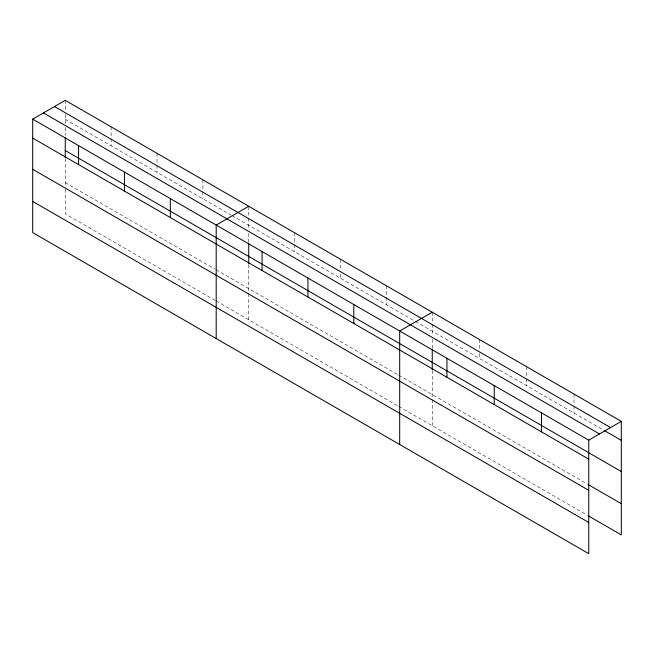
<?xml version="1.0" encoding="UTF-8"?>
<svg xmlns="http://www.w3.org/2000/svg" width="654" height="654" viewBox="0 0 654 654"><rect width="100%" height="100%" fill="white"/><g stroke="black" fill="none" stroke-linecap="round" stroke-linejoin="round"><path stroke-width="0.49" stroke-dasharray="3.27 2.45" d="M432.245 348.304L432.245 339.246M65.245 119.314L231.099 215.068M231.982 215.575L414.595 321.008M415.478 321.515L603.797 430.242M65.245 182.646L215.223 269.227M216.106 269.742L397.836 374.66M398.719 375.175L587.161 483.968M215.223 300.423L65.245 213.833L65.245 187.673M216.106 300.93L397.836 405.856M398.719 406.363L587.161 515.164M574.032 394.084L574.032 405.071M574.032 406.069L574.032 413.058M526.772 366.796L526.772 377.783M526.772 378.78L526.772 385.77M479.505 339.508L479.505 349.498M479.505 353.487L479.505 358.482M432.245 312.22L432.245 323.207M432.245 324.204L432.245 335.224M432.245 370.426L432.245 398.556M432.245 399.561L432.245 425.721M386.367 285.733L386.367 304.707M340.497 259.254L340.497 270.233M340.497 274.23L340.497 278.228M294.619 232.767L294.619 243.754M294.619 244.751L294.619 251.741M248.741 206.28L248.741 217.267M248.741 218.264L248.741 229.276M248.741 233.306L248.741 242.356M248.741 264.486L248.741 292.608M248.741 293.613L248.741 319.781M202.871 179.793L202.871 190.78M202.871 191.777L202.871 198.767M156.993 153.306L156.993 164.293M156.993 165.29L156.993 172.28M111.123 126.827L111.123 137.806M111.123 138.803L111.123 145.801M65.245 100.34L65.245 110.322M65.245 114.319L65.245 123.336M65.245 127.367L65.245 135.411M65.245 158.538L65.245 186.668"/><path stroke-width="0.98" d="M432.245 349.31L432.245 369.42M32.7 119.126L588.755 440.167L588.755 553.66L32.7 232.628L32.7 119.126L65.245 100.34L621.3 421.372L621.3 534.874L588.036 515.671M248.741 206.28L216.196 225.066L216.196 338.568M432.245 312.22L399.692 331.014L399.692 444.507M588.755 440.167L621.3 421.372M54.503 106.537L610.558 427.577M604.672 430.749L621.3 440.346M43.442 112.929L599.497 433.962M65.245 150.51L621.3 471.542M32.7 138.1L588.755 459.141M588.036 484.475L621.3 503.678M32.7 169.296L588.755 490.328M32.7 201.432L588.755 522.472M541.487 412.878L541.487 431.853M494.228 385.59L494.228 404.564M446.96 358.302L446.96 377.276M353.822 304.527L353.822 323.501M307.944 278.04L307.944 297.014M262.074 251.553L262.074 270.527M248.741 243.37L248.741 263.48M170.326 198.587L170.326 217.561M124.448 172.1L124.448 191.074M78.578 145.613L78.578 164.587M65.245 137.422L65.245 157.532"/></g></svg>
